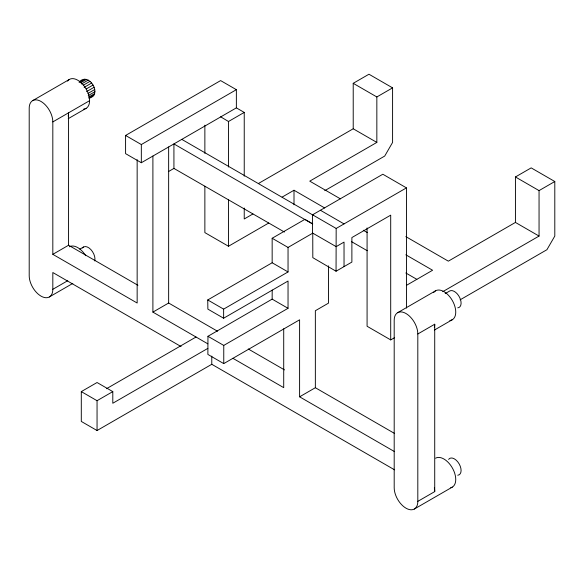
<?xml version="1.0" encoding="UTF-8"?>
<svg xmlns="http://www.w3.org/2000/svg" width="584" height="584" viewBox="0 0 584 584"><rect width="100%" height="100%" fill="white"/><g stroke="black" fill="none" stroke-linecap="round" stroke-linejoin="round"><path stroke-width="0.88" d="M137.152 159.666L137.152 303.023L52.823 254.339L52.823 121.91A16.702 9.643 60 0 0 41.011 101.455A16.702 9.643 60 0 0 29.2 108.274L29.2 275.67A16.702 9.643 60 0 0 41.011 296.124A16.702 9.643 60 0 0 52.823 289.306L67.78 280.67M236.367 107.865L236.367 89.68L141.335 144.547L141.335 162.732L236.367 107.865L244.236 112.413L244.236 176.171M207.838 343.837L152.898 312.111L152.898 156.052M152.898 312.111L168.645 303.023L168.645 146.964M312.739 223.862L304.914 219.35L272.159 238.265L272.159 262.763L207.743 299.957L207.875 309.126L223.628 318.222L223.628 309.126L288.043 271.94L288.043 247.433L312.754 233.147L312.812 257.654L336.055 271.231L351.882 262.077L351.882 237.564L390.703 215.153L390.703 339.903L367.081 326.266L367.081 227.921M283.714 328.763L283.714 387.645L232.892 358.299M394.565 451.644L299.599 396.813L299.599 319.813L223.76 363.606L223.76 345.421L288.036 308.308L288.043 281.028L223.628 318.222M299.599 396.813L315.353 387.718L315.353 310.724L328.5 303.132L328.5 265.851M344.042 266.603L344.027 242.104L336.158 246.638L312.513 233.009L312.549 214.802L382.827 174.236L406.449 187.88L336.172 228.446L336.055 271.231M406.449 308.075L406.449 187.88M417.815 501.371L417.815 333.982A16.702 9.643 60 0 0 406.004 313.52A16.702 9.643 60 0 0 394.193 320.346L394.193 487.735A16.702 9.643 60 0 0 406.004 508.189A16.702 9.643 60 0 0 417.815 501.371L434.722 491.611L434.722 324.215L417.815 333.982M272.195 290.065L272.151 299.132L207.955 336.296L207.875 354.43L223.76 363.606M89.25 98.178C102.923 94.601 88.571 71.175 79.03 82.205M32.66 100.63L69.43 79.402M79.672 82.213L84.906 79.19M80.534 82.804L86.52 79.351M81.519 83.979L88.257 80.088M83.257 85.235L89.987 81.351M84.125 87.374L91.6 83.052M86.257 88.972L92.987 85.081M86.571 91.622L94.053 87.301M87.987 93.44L94.725 89.549M88.22 95.572L94.951 91.688M88.739 97.01L94.725 93.557M88.819 98.054L94.053 95.031M52.823 121.91L89.593 100.682M68.226 118.669L86.133 108.332M141.335 162.732L125.589 153.643L125.582 135.459L220.613 80.592L236.367 89.68M228.49 167.031L228.49 121.501L244.236 112.413M168.659 171.462L173.93 168.418L284.401 232.038M52.823 254.339L68.569 245.243L137.926 285.284M258.5 183.464L353.218 128.779L353.218 83.315L368.964 74.226L392.587 87.863L392.587 142.416L384.717 156.059L324.748 190.683M79.796 249.164L83.541 247.003M353.218 83.315L376.841 96.959L392.587 87.863M49.363 296.949L72.832 283.401M252.93 213.956L244.236 218.978L244.236 208.043M282.152 197.085L294.007 190.245L324.711 207.977M376.841 96.959L376.841 142.416L309.754 181.149L340.465 198.881M204.867 186.172L204.867 232.614L228.49 246.251L268.749 223.015M394.565 469.828L211.78 364.292L97.053 430.532L81.3 421.436L81.3 391.609L97.053 382.52L112.8 391.609L112.8 403.252L207.853 348.378M106.478 388.718L196.027 337.019M81.3 391.609L97.053 400.704L112.8 391.609M405.822 236.615L448.337 261.165L515.431 222.431L515.431 176.967L531.177 167.878L554.8 181.514L554.8 236.067L546.923 249.711L460.134 299.818M515.431 176.967L539.054 190.61L554.8 181.514M406.522 285.306L432.591 270.253L405.822 254.799M397.653 312.695L435.584 290.796M442.76 291.664L539.054 236.067L539.054 190.61M445.183 293.606L449.673 291.014A9.468 5.468 60 0 1 459.717 297.577A9.468 5.468 60 0 1 457.754 307.841M390.703 339.903L394.645 337.625M434.379 330.069L452.286 319.725M414.355 509.022L452.286 487.122M91.6 96.448L92.987 96.017M353.218 128.779L376.841 142.416M515.431 222.431L539.054 236.067M363.299 230.249L367.234 232.52M320.419 210.276L344.042 223.913M312.549 214.802L336.172 228.446M181.792 139.372L313.294 215.292M351.488 241.615L367.234 250.711M405.822 272.983L416.845 279.349M312.564 223.964L173.922 143.919L173.93 168.418M125.582 135.459L141.335 144.547M272.159 238.265L288.043 247.433M272.159 262.763L288.043 271.94M272.151 299.132L288.036 308.308M207.743 299.957L223.628 309.126M168.645 303.023L217.503 331.23M248.244 348.976L284.496 369.906M315.353 387.718L394.623 433.489M207.955 336.296L223.76 345.421M181.077 346.567L52.823 272.524L52.823 289.306M220.613 116.8L228.49 121.501M294.007 190.245L294.007 204.794M228.49 199.816L228.49 246.251M211.78 356.109L211.78 364.292M204.867 125.166L204.867 153.395M97.053 400.704L97.053 430.532M68.569 245.243L68.569 112.822A16.702 9.643 60 0 1 68.167 116.121M67.554 81.139A16.702 9.643 60 0 1 86.133 89.045A16.702 9.643 60 0 1 83.687 109.084M435.584 458.192A16.702 9.643 60 0 1 452.987 469.113A16.702 9.643 60 0 1 450.709 487.735M433.708 292.54A16.702 9.643 60 0 1 452.286 300.439A16.702 9.643 60 0 1 449.841 320.485M448.614 459.396A9.468 5.468 60 0 1 459.141 463.879A9.468 5.468 60 0 1 457.754 475.23M434.722 324.215A16.702 9.643 60 0 1 434.321 327.514M69.43 246.791A16.702 9.643 60 0 1 85.687 255.69M82.483 247.988A9.468 5.468 60 0 1 90.841 249.536A9.468 5.468 60 0 1 94.739 260.931M434.321 487.844A16.702 9.643 60 0 1 434.722 491.611"/></g></svg>
